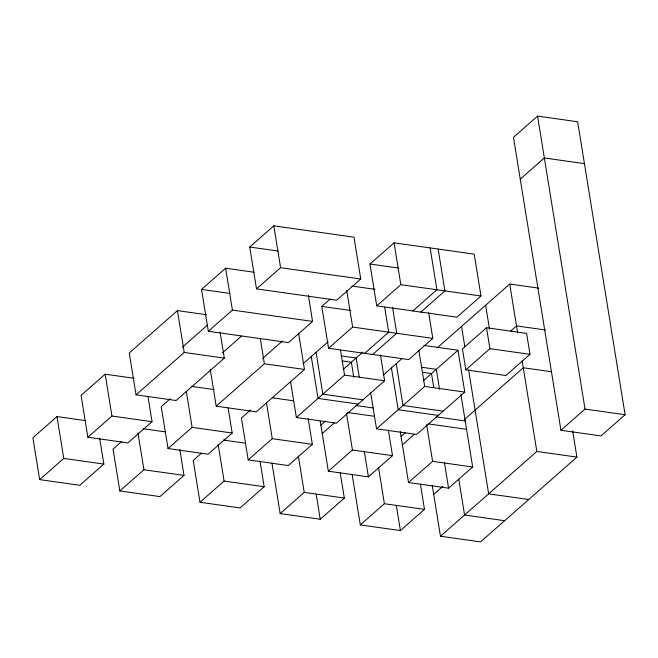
<?xml version="1.0" encoding="UTF-8"?>
<svg xmlns="http://www.w3.org/2000/svg" width="658" height="658" viewBox="0 0 658 658"><rect width="100%" height="100%" fill="white"/><g stroke="black" fill="none" stroke-linecap="round" stroke-linejoin="round"><path stroke-width="0.99" d="M85.047 420.544L56.991 416.58L32.9 437.767L39.677 479.624L79.758 485.283L103.849 464.087L99.654 438.179M134.232 378.301L105.173 374.196L81.082 395.384L87.859 437.233L127.94 442.9L152.031 421.704L148.001 396.79M206.505 314.721L177.446 310.617L129.264 353.001L136.042 394.849L176.122 400.516L224.304 358.125L220.109 332.216M308.372 295.491L312.566 321.4L288.475 342.596L208.323 331.278L201.537 289.421L225.628 268.234L254.046 272.239M249.719 247.038L273.818 225.842L353.971 237.168L360.749 279.017L336.657 300.212L256.505 288.887L249.719 247.038L278.137 251.052M182.348 347.227L207.583 325.019M39.677 479.624L63.768 458.429L103.849 464.087M87.859 437.233L111.95 416.045L152.031 421.704M136.042 394.849L184.224 352.466L224.304 358.125M208.323 331.278L232.414 310.082L312.566 321.4M256.505 288.887L280.596 267.699L360.749 279.017M121.343 441.806L113.061 449.093L119.838 490.942L159.919 496.601L184.01 475.413L179.815 449.504M170.274 398.756L161.243 406.71L168.02 448.559L208.101 454.217L232.192 433.03L228.153 408.116M222.429 352.885L241.544 336.065M537.57 116.112L513.479 137.308L560.929 430.266L601.009 435.925L625.1 414.729L577.65 121.771L537.57 116.112L585.02 409.07L560.929 430.266M262.509 358.544L282.389 341.05M428.613 312.476L432.808 338.385L408.717 359.581L328.556 348.255L321.778 306.406L330.061 299.119M369.961 264.022L394.052 242.827L474.212 254.144L480.99 296.001L456.899 317.189L376.738 305.871L369.961 264.022L398.016 267.979M119.838 490.942L143.929 469.746L184.01 475.413M168.02 448.559L192.111 427.363L232.192 433.03M210.231 369.303L216.202 406.175L264.384 363.792L304.465 369.451L298.658 333.573M201.496 453.123L193.213 460.411L199.999 502.268L240.071 507.927L264.171 486.731L259.968 460.822M250.435 410.082L241.404 418.027L248.181 459.876L288.262 465.543L312.353 444.347L308.15 418.439M303.042 363.8L328.046 341.806M520.256 179.157L544.347 157.961L584.427 163.628M304.465 369.451L256.283 411.834L216.202 406.175M328.556 348.255L352.647 327.067L432.808 338.385M376.738 305.871L400.829 284.675L480.99 296.001M343.122 369.467L362.895 352.071M364.631 353.354L388.722 332.158L384.683 307.245M412.813 310.963L436.904 289.775L430.126 247.918M199.999 502.268L224.09 481.072L264.171 486.731M248.181 459.876L272.272 438.689L312.353 444.347M290.548 381.624L296.363 417.493L344.545 375.109L384.626 380.768L380.431 354.859M372.642 354.481L396.733 333.293L392.538 307.385M420.824 312.098L444.915 290.902L438.138 249.053M320.882 425.167L325.397 421.186M383.203 375.126L402.227 358.388M322.239 433.532L334.28 422.938M384.626 380.768L336.444 423.152L296.363 417.493M437.068 347.967L509.728 284.05L538.779 288.155M423.283 380.785L458.001 350.237L464.787 392.094L416.596 434.477L376.524 428.819L370.709 392.941M486.525 327.733L462.434 348.929L465.823 369.854L505.903 375.512L529.994 354.325L526.606 333.4L486.525 327.733L489.914 348.666L465.823 369.854M271.984 463.158L280.152 513.585L304.243 492.39L344.323 498.057L340.244 472.839M320.24 421.202L328.334 471.202L352.425 450.006L392.505 455.665L388.335 429.896M376.524 428.819L424.706 386.427L464.787 392.094M510.476 331.204L516.505 325.899L545.556 330.003M401.043 436.484L405.558 432.512M402.392 444.857L414.441 434.255M280.152 513.585L320.232 519.244L344.323 498.057M328.334 471.202L368.414 476.861L392.505 455.665M464.392 419.557L523.283 367.756L551.338 371.721M352.145 474.484L360.313 524.903L384.404 503.715L424.484 509.374L420.404 484.165M400.237 431.525L408.495 482.52L432.586 461.332L472.666 466.991L460.88 394.191M433.696 494.372L442.727 486.426M360.313 524.903L400.393 530.57L424.484 509.374M408.495 482.52L448.575 488.178L472.666 466.991M432.24 485.407L440.473 536.229L536.838 451.454L576.918 457.121L572.674 430.9M576.918 457.121L480.554 541.888L440.473 536.229M351.882 286.057L374.928 289.314M201.537 289.421L229.955 293.435M321.778 306.406L350.837 310.51M489.914 348.666L529.994 354.325M423.933 345.425L458.001 350.237M341.132 355.871L356.167 357.993L359.227 376.927M421.293 367.189L436.32 369.311L439.552 389.24M342.325 360.954L351.347 362.229L353.765 377.174M422.485 372.28L431.5 373.555L433.762 387.504M585.02 409.07L625.1 414.729M362.945 399.842L322.864 394.183L316.087 352.334M443.097 411.168L403.025 405.501L396.239 363.652M358.125 404.078L318.044 398.419L311.267 356.57M438.286 415.404L398.205 409.745L391.428 367.888M355.994 405.525L373.028 407.935M436.155 416.851L465.214 420.956M191.346 386.361L214.393 389.618M272.502 397.827L293.55 400.796M347.334 412.484L374.386 416.3M428.49 423.949L466.563 429.32M143.164 428.745L165.207 431.862M223.317 440.07L245.368 443.179M528.736 499.504L488.655 493.845L468.562 369.804M504.645 520.692L464.564 515.033L458.749 479.164M509.728 284.05L517.632 332.882M522.148 360.781L536.838 451.454M485.629 305.246L489.503 329.156M461.538 326.434L464.811 346.61M444.405 462.41L448.575 488.178M418.891 350.558L424.706 386.427M426.647 424.657L432.586 461.332M394.052 242.827L400.829 284.675M396.305 505.352L400.393 530.57M378.523 467.41L384.404 503.715M346.676 290.194L352.647 327.067M364.244 451.092L368.414 476.861M340.507 350.196L344.545 375.109M346.486 413.331L352.425 450.006M273.818 225.842L280.596 267.699M316.153 494.035L320.232 519.244M298.362 456.084L304.243 492.39M260.354 338.878L264.384 363.792M266.457 402.811L272.272 438.689M225.628 268.234L232.414 310.082M218.119 444.199L224.09 481.072M177.446 310.617L184.224 352.466M186.304 391.494L192.111 427.363M137.958 432.882L143.929 469.746M105.173 374.196L111.95 416.045M56.991 416.58L63.768 458.429"/></g></svg>
